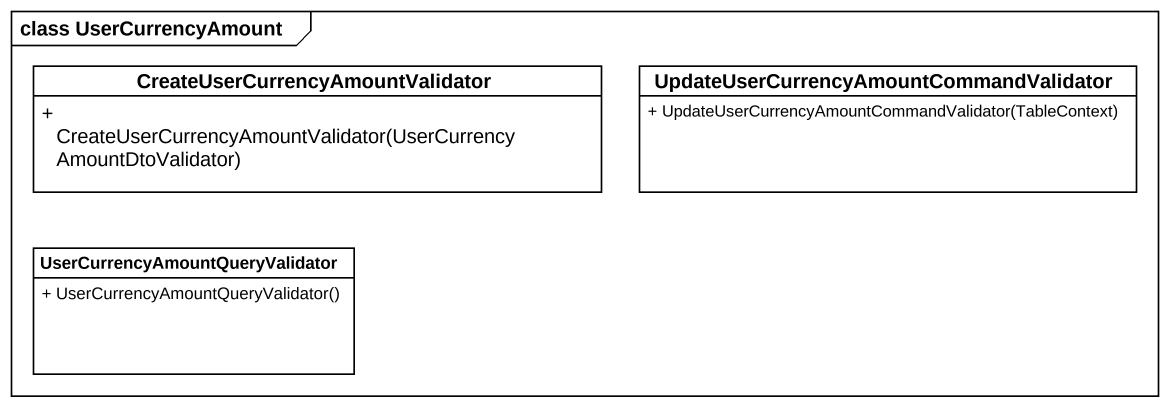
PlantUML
@startuml
mainframe class UserCurrencyAmount
hide circle
hide empty members
skinparam classAttributeIconSize 0
class "CreateUserCurrencyAmountValidator" as CreateUserCurrencyAmountVali {
  + CreateUserCurrencyAmountValidator(UserCurrencyAmountDtoValidator)
}
class "UpdateUserCurrencyAmountCommandValidator" as UpdateUserCurrencyAmountComm {
  + UpdateUserCurrencyAmountCommandValidator(TableContext)
}
class "UserCurrencyAmountQueryValidator" as UserCurrencyAmountQueryValid {
  + UserCurrencyAmountQueryValidator()
}
@enduml
